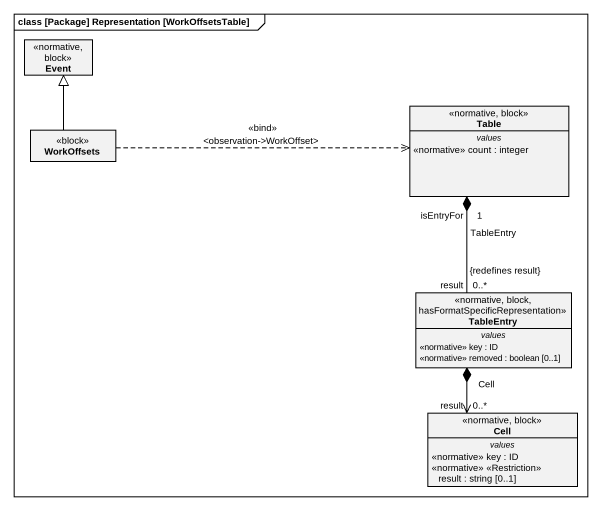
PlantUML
@startuml
mainframe class [Package] Representation [WorkOffsetsTable]
hide circle
hide empty members
class Event <<normative, block>>
class WorkOffsets <<block>>
class Table <<normative, block>> {
  -- values --
  <<normative>> count : integer
}
class TableEntry <<normative, block, hasFormatSpecificRepresentation>> {
  -- values --
  <<normative>> key : ID
  <<normative>> removed : boolean [0..1]
}
class Cell <<normative, block>> {
  -- values --
  <<normative>> key : ID
  <<normative>> <<Restriction>> result : string [0..1]
}
WorkOffsets -up-|> Event
WorkOffsets .right.> Table : <<bind>>\n<observation->WorkOffset>
Table "isEntryFor\n1" *-- "result\n0..*\n{redefines result}" TableEntry : TableEntry
TableEntry *--> "result\n0..*" Cell : Cell
@enduml
